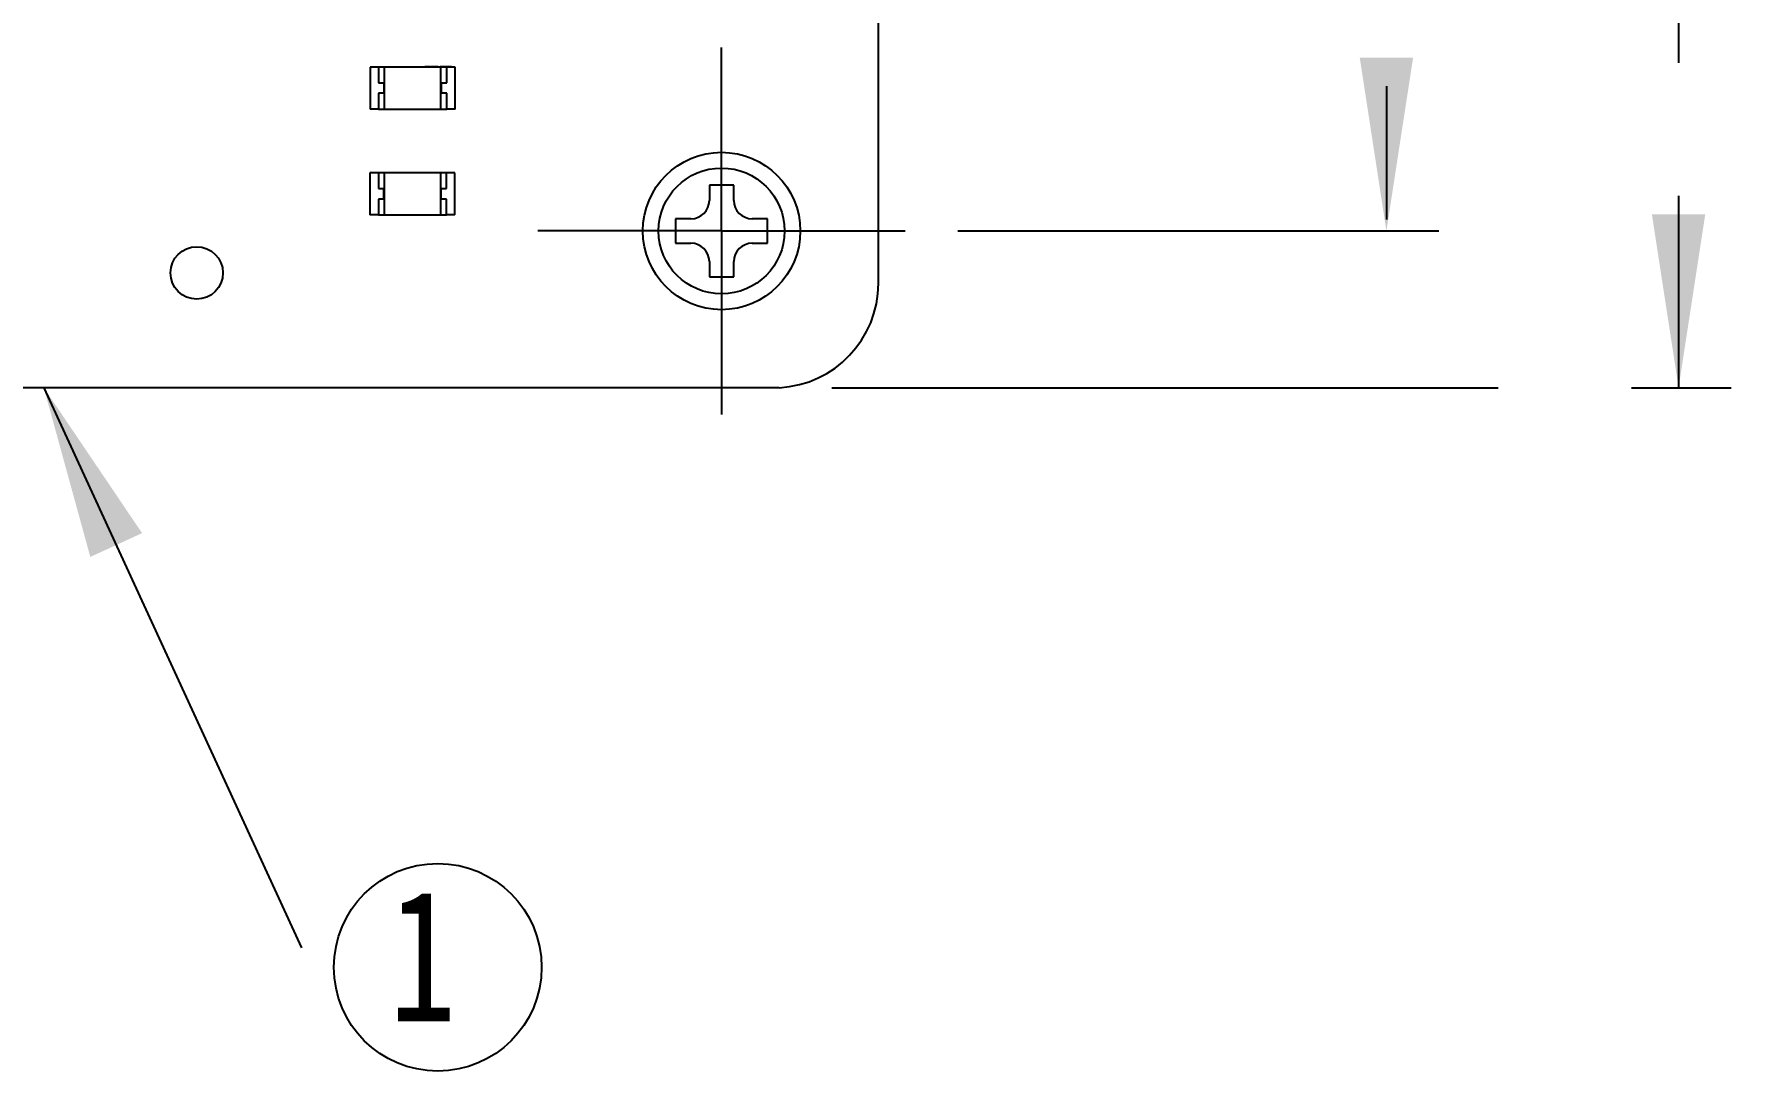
# Model space of a CAD drawing. Header units: millimetres. Extents: x 5 to 415, y 5 to 292.
# Drawn here: x 165.13 to 197.46, y 197.97 to 217.74 of the extents above; entities that cross this region are included whole.
import ezdxf

# ---------------------------------------------------------------- set-up
doc = ezdxf.new("R2010")
doc.units = ezdxf.units.MM
doc.linetypes.add('CENTERX2', pattern=[20.32, 12.7, -2.54, 2.54, -2.54])
doc.layers.add('CENTER_LINE', color=7, linetype='CENTERX2')
doc.styles.add('SLDTEXTSTYLE0', font='TXT', dxfattribs={"width": 0.75})
doc.dimstyles.new('SLDDIMSTYLE2', dxfattribs={"dimtxt": 1.75, "dimasz": 3.302, "dimexe": 0, "dimexo": 0.0625, "dimgap": 0.4375, "dimtad": 1, "dimdec": 1, "dimrnd": 1e-09, "dimzin": 4, "dimdsep": 46, "dimtxsty": 'SLDTEXTSTYLE0', "dimsah": 1, "dimcen": 0.09, "dimadec": 0, "dimazin": 1, "dimtfac": 1, "dimtdec": 1, "dimtmove": 0, "dimatfit": 0, "dimfxl": 1, "dimfrac": 2, "dimtolj": 1, "dimtzin": 12, "dimarcsym": 0})
doc.dimstyles.new('SLDDIMSTYLE3', dxfattribs={"dimtxt": 1.75, "dimasz": 3.302, "dimexe": 0, "dimexo": 0.0625, "dimgap": 0.4375, "dimtad": 1, "dimdec": 1, "dimrnd": 1e-09, "dimzin": 4, "dimdsep": 46, "dimtxsty": 'SLDTEXTSTYLE0', "dimsah": 1, "dimcen": 0.09, "dimadec": 0, "dimazin": 1, "dimtfac": 1, "dimtdec": 1, "dimtofl": 0, "dimtmove": 0, "dimatfit": 3, "dimfxl": 1, "dimfrac": 2, "dimtolj": 1, "dimtzin": 12, "dimarcsym": 0})
doc.dimstyles.new('SLDDIMSTYLE5', dxfattribs={"dimtxt": 0.18, "dimasz": 3.302, "dimexe": 0, "dimexo": 0.0625, "dimgap": 0, "dimtad": 0, "dimtih": 1, "dimtoh": 1, "dimdec": 0, "dimrnd": 1e-09, "dimzin": 0, "dimdsep": 46, "dimtxsty": 'Standard', "dimsah": 1, "dimcen": 0.09, "dimadec": 0, "dimazin": 0, "dimtfac": 3.302, "dimtdec": 0, "dimtofl": 0, "dimtmove": 0, "dimatfit": 3, "dimfxl": 1, "dimfrac": 2, "dimtolj": 1, "dimtzin": 0, "dimarcsym": 0})

# ---------------------------------------------------------------- blocks, each defined once
blk = doc.blocks.new('_D_2')
at = {"layer": 'CENTER_LINE'}
for p, q in [((182.729, 231.987), (191.897, 231.987)), ((190.897, 231.987), (190.897, 213.987)), ((182.729, 213.987), (191.897, 213.987))]:
    blk.add_line(p, q, dxfattribs=at)
for points in [[(190.897, 231.987), (190.389, 228.685), (191.405, 228.685)], [(190.897, 213.987), (191.405, 217.289), (190.389, 217.289)]]:
    blk.add_solid(points, dxfattribs=at)
at = {"layer": 'CENTER_LINE', "insert": (188.642, 219.274), "char_height": 1.75, "attachment_point": 1, "rotation": 90, "style": 'SLDTEXTSTYLE0'}
blk.add_mtext('18.0', dxfattribs=at)
blk = doc.blocks.new('_D_3')
at = {"layer": 'CENTER_LINE'}
for p, q in [((180.227, 234.974), (197.464, 234.974)), ((196.464, 234.974), (196.464, 211)), ((180.329, 211), (197.464, 211))]:
    blk.add_line(p, q, dxfattribs=at)
for points in [[(196.464, 234.974), (195.956, 231.672), (196.972, 231.672)], [(196.464, 211), (196.972, 214.302), (195.956, 214.302)]]:
    blk.add_solid(points, dxfattribs=at)
at = {"layer": 'CENTER_LINE', "insert": (194.208, 219.274), "char_height": 1.75, "attachment_point": 1, "rotation": 90.0004, "style": 'SLDTEXTSTYLE0'}
blk.add_mtext('24.0', dxfattribs=at)
blk = doc.blocks.new('SW_NOTE_0_8')
at = {"layer": 'CENTER_LINE', "color": 0}
blk.add_circle((2.594, -0.37), 1.979, dxfattribs=at)
at = {"layer": 'CENTER_LINE', "color": 0, "insert": (1.67, 1.103), "char_height": 2.5, "attachment_point": 1, "style": 'SLDTEXTSTYLE0'}
blk.add_mtext('1', dxfattribs=at)
blk = doc.blocks.new('SW_CENTERMARKSYMBOL_2')
at = {"layer": 'CENTER_LINE', "color": 0}
for p, q in [((0, 2.5), (0, 3.5)), ((0, 0), (0, 2.5)), ((-2.5, 0), (-3.5, 0)), ((0, 0), (-2.5, 0)), ((0, 0), (0, -2.5)), ((0, 0), (2.5, 0)), ((2.5, 0), (3.5, 0)), ((0, -2.5), (0, -3.5))]:
    blk.add_line(p, q, dxfattribs=at)

msp = doc.modelspace()

# ---------------------------------------------------------------- linework, layer by layer
at = {"color": 7, "linetype": 'Continuous', "lineweight": 25}
for p, q in [((181.215, 232.988), (181.215, 212.987)), ((171.531, 217.112), (171.531, 216.312)), ((171.691, 217.112), (171.531, 217.112)), ((171.691, 217.112), (171.691, 216.812)), ((171.801, 217.112), (171.691, 217.112)), ((171.801, 217.112), (171.801, 216.312)), ((172.881, 217.112), (171.801, 217.112)), ((172.577, 217.122), (172.595, 217.122)), ((172.577, 217.112), (172.577, 217.122)), ((172.595, 217.122), (172.595, 217.112)), ((172.595, 217.122), (172.602, 217.122)), ((172.602, 217.112), (172.602, 217.122)), ((172.602, 217.122), (172.613, 217.122)), ((172.62, 217.112), (172.62, 217.122)), ((172.622, 217.112), (172.622, 217.122)), ((172.629, 217.122), (172.635, 217.122)), ((172.629, 217.112), (172.629, 217.122)), ((172.636, 217.122), (172.654, 217.122)), ((172.636, 217.112), (172.636, 217.122)), ((172.654, 217.122), (172.661, 217.122)), ((172.654, 217.122), (172.654, 217.112)), ((172.661, 217.112), (172.661, 217.122)), ((172.661, 217.122), (172.673, 217.122)), ((172.679, 217.112), (172.679, 217.122)), ((172.682, 217.112), (172.682, 217.122)), ((172.689, 217.112), (172.689, 217.122)), ((172.707, 217.112), (172.707, 217.122)), ((172.707, 217.122), (172.72, 217.122)), ((172.72, 217.112), (172.72, 217.122)), ((172.72, 217.122), (172.728, 217.122)), ((172.728, 217.112), (172.728, 217.122)), ((172.728, 217.122), (172.729, 217.122)), ((172.729, 217.122), (172.73, 217.122)), ((172.729, 217.122), (172.729, 217.112)), ((172.73, 217.112), (172.73, 217.122)), ((172.73, 217.122), (172.755, 217.122)), ((172.755, 217.112), (172.755, 217.122)), ((172.755, 217.122), (172.757, 217.122)), ((172.757, 217.112), (172.757, 217.122)), ((172.76, 217.112), (172.76, 217.122)), ((172.76, 217.122), (172.76, 217.112)), ((172.764, 217.112), (172.764, 217.122)), ((172.776, 217.112), (172.776, 217.122)), ((172.793, 217.112), (172.793, 217.122)), ((172.8, 217.112), (172.8, 217.122)), ((172.801, 217.122), (172.801, 217.112)), ((172.802, 217.122), (172.821, 217.122)), ((172.802, 217.122), (172.802, 217.112)), ((172.821, 217.112), (172.821, 217.122)), ((172.821, 217.122), (172.827, 217.122)), ((172.827, 217.112), (172.827, 217.122)), ((172.866, 217.112), (172.866, 217.122)), ((172.881, 216.312), (172.881, 217.112)), ((172.991, 217.112), (172.881, 217.112)), ((172.899, 217.122), (172.899, 217.112)), ((172.917, 217.112), (172.917, 217.122)), ((172.963, 217.112), (172.963, 217.122)), ((172.991, 216.812), (172.991, 217.112)), ((173.151, 217.112), (172.991, 217.112)), ((173.004, 217.112), (173.004, 217.122)), ((173.019, 217.112), (173.019, 217.122)), ((173.026, 217.112), (173.026, 217.122)), ((173.065, 217.112), (173.065, 217.122)), ((173.081, 217.112), (173.081, 217.122)), ((173.151, 216.312), (173.151, 217.112)), ((171.691, 216.812), (171.791, 216.812)), ((171.791, 216.812), (171.791, 216.612)), ((172.891, 216.812), (172.991, 216.812)), ((172.891, 216.612), (172.891, 216.812)), ((171.691, 216.612), (171.691, 216.312)), ((171.791, 216.612), (171.691, 216.612)), ((172.991, 216.612), (172.891, 216.612)), ((172.991, 216.312), (172.991, 216.612)), ((171.691, 216.312), (171.531, 216.312)), ((171.691, 216.312), (171.801, 216.312)), ((171.801, 216.312), (172.881, 216.312)), ((172.881, 216.312), (172.991, 216.312)), ((173.151, 216.312), (172.991, 216.312)), ((171.689, 215.095), (171.529, 215.095)), ((171.529, 215.095), (171.529, 214.295)), ((171.689, 215.095), (171.689, 214.795)), ((171.799, 215.095), (171.689, 215.095)), ((171.799, 215.095), (171.799, 214.295)), ((172.879, 215.095), (171.799, 215.095)), ((172.575, 215.105), (172.594, 215.105)), ((172.575, 215.095), (172.575, 215.105)), ((172.594, 215.105), (172.6, 215.105)), ((172.594, 215.105), (172.594, 215.095)), ((172.6, 215.105), (172.618, 215.105)), ((172.6, 215.095), (172.6, 215.105)), ((172.618, 215.095), (172.618, 215.105)), ((172.621, 215.095), (172.621, 215.105)), ((172.628, 215.095), (172.628, 215.105)), ((172.628, 215.105), (172.634, 215.105)), ((172.635, 215.105), (172.653, 215.105)), ((172.635, 215.095), (172.635, 215.105)), ((172.653, 215.105), (172.653, 215.095)), ((172.653, 215.105), (172.66, 215.105)), ((172.66, 215.095), (172.66, 215.105)), ((172.66, 215.105), (172.678, 215.105)), ((172.678, 215.095), (172.678, 215.105)), ((172.678, 215.105), (172.678, 215.105)), ((172.68, 215.095), (172.68, 215.105)), ((172.687, 215.095), (172.687, 215.105)), ((172.705, 215.095), (172.705, 215.105)), ((172.705, 215.105), (172.719, 215.105)), ((172.719, 215.095), (172.719, 215.105)), ((172.719, 215.105), (172.726, 215.105)), ((172.726, 215.095), (172.726, 215.105)), ((172.726, 215.105), (172.728, 215.105)), ((172.728, 215.105), (172.729, 215.105)), ((172.728, 215.105), (172.728, 215.095)), ((172.729, 215.105), (172.753, 215.105)), ((172.729, 215.095), (172.729, 215.105)), ((172.753, 215.095), (172.753, 215.105)), ((172.754, 215.105), (172.755, 215.105)), ((172.755, 215.095), (172.755, 215.105)), ((172.759, 215.095), (172.759, 215.105)), ((172.759, 215.105), (172.759, 215.095)), ((172.763, 215.095), (172.763, 215.105)), ((172.774, 215.095), (172.774, 215.105)), ((172.792, 215.095), (172.792, 215.105)), ((172.798, 215.095), (172.798, 215.105)), ((172.8, 215.105), (172.819, 215.105)), ((172.8, 215.105), (172.8, 215.095)), ((172.8, 215.105), (172.8, 215.095)), ((172.819, 215.105), (172.825, 215.105)), ((172.819, 215.095), (172.819, 215.105)), ((172.825, 215.095), (172.825, 215.105)), ((172.864, 215.095), (172.864, 215.105)), ((172.879, 214.295), (172.879, 215.095)), ((172.989, 215.095), (172.879, 215.095)), ((172.898, 215.105), (172.898, 215.095)), ((172.916, 215.095), (172.916, 215.105)), ((172.962, 215.095), (172.962, 215.105)), ((172.989, 214.795), (172.989, 215.095)), ((173.149, 215.095), (172.989, 215.095)), ((173.002, 215.095), (173.002, 215.105)), ((173.017, 215.095), (173.017, 215.105)), ((173.025, 215.095), (173.025, 215.105)), ((173.064, 215.095), (173.064, 215.105)), ((173.079, 215.095), (173.079, 215.105)), ((173.149, 214.295), (173.149, 215.095)), ((171.689, 214.795), (171.789, 214.795)), ((171.789, 214.795), (171.789, 214.595)), ((172.889, 214.795), (172.989, 214.795)), ((172.889, 214.595), (172.889, 214.795)), ((178.462, 214.862), (177.996, 214.862)), ((177.996, 214.862), (177.996, 214.57)), ((178.462, 214.57), (178.462, 214.862)), ((171.689, 214.595), (171.689, 214.295)), ((171.789, 214.595), (171.689, 214.595)), ((172.989, 214.595), (172.889, 214.595)), ((172.989, 214.295), (172.989, 214.595)), ((171.689, 214.295), (171.529, 214.295)), ((171.689, 214.295), (171.799, 214.295)), ((171.799, 214.295), (172.879, 214.295)), ((172.879, 214.295), (172.989, 214.295)), ((173.149, 214.295), (172.989, 214.295)), ((177.646, 214.22), (177.354, 214.22)), ((177.354, 214.22), (177.354, 213.753)), ((179.104, 214.22), (178.812, 214.22)), ((179.104, 213.753), (179.104, 214.22)), ((177.354, 213.753), (177.646, 213.753)), ((178.812, 213.753), (179.104, 213.753)), ((177.996, 213.403), (177.996, 213.112)), ((177.996, 213.112), (178.462, 213.112)), ((178.462, 213.112), (178.462, 213.403)), ((179.329, 211), (141.232, 210.999))]:
    msp.add_line(p, q, dxfattribs=at)
for centre, radius in [((178.229, 213.987), 1.5), ((178.229, 213.987), 1.2), ((168.228, 213.187), 0.5)]:
    msp.add_circle(centre, radius, dxfattribs=at)
for centre, radius, start, end in [((177.646, 214.57), 0.35, 270, 0), ((178.812, 214.57), 0.35, 180, 270), ((177.646, 213.403), 0.35, 0, 90), ((178.812, 213.403), 0.35, 90, 180), ((179.226, 212.987), 1.99, 272.9797, 0.0033)]:
    msp.add_arc(centre, radius, start, end, dxfattribs=at)
for points, knots in [([(172.622, 217.122), (172.623, 217.122), (172.623, 217.122), (172.626, 217.122), (172.629, 217.122), (172.629, 217.122)], [0, 0, 0, 0, 0.482247, 0.843898, 1, 1, 1, 1]), ([(172.682, 217.122), (172.682, 217.122), (172.682, 217.122), (172.686, 217.122), (172.688, 217.122), (172.689, 217.122)], [0, 0, 0, 0, 0.482247, 0.843898, 1, 1, 1, 1]), ([(172.689, 217.122), (172.691, 217.122), (172.696, 217.122), (172.702, 217.122), (172.706, 217.122), (172.707, 217.122)], [0, 0, 0, 0, 0.42241, 0.842679, 1, 1, 1, 1]), ([(172.757, 217.122), (172.757, 217.122), (172.759, 217.122), (172.76, 217.122), (172.76, 217.122), (172.76, 217.122)], [0, 0, 0, 0, 0.371795, 0.746684, 1, 1, 1, 1]), ([(172.764, 217.122), (172.765, 217.122), (172.768, 217.122), (172.772, 217.122), (172.774, 217.122), (172.776, 217.122)], [0, 0, 0, 0, 0.315812, 0.655348, 1, 1, 1, 1]), ([(172.768, 217.122), (172.769, 217.122), (172.769, 217.122), (172.771, 217.122), (172.774, 217.122), (172.777, 217.122), (172.78, 217.122), (172.781, 217.122)], [0, 0, 0, 0, 0.332413, 0.489232, 0.646715, 0.835876, 1, 1, 1, 1]), ([(172.776, 217.122), (172.779, 217.122), (172.784, 217.122), (172.789, 217.122), (172.792, 217.122), (172.793, 217.122)], [0, 0, 0, 0, 0.495819, 0.741985, 1, 1, 1, 1]), ([(172.793, 217.122), (172.795, 217.122), (172.798, 217.122), (172.8, 217.122), (172.8, 217.122), (172.8, 217.122)], [0, 0, 0, 0, 0.382091, 0.762308, 1, 1, 1, 1]), ([(172.866, 217.122), (172.866, 217.122), (172.867, 217.122), (172.876, 217.122), (172.886, 217.122), (172.895, 217.122), (172.899, 217.122)], [0, 0, 0, 0, 0.2598169, 0.5193595, 0.7906608, 1, 1, 1, 1]), ([(172.899, 217.122), (172.9, 217.122), (172.903, 217.122), (172.909, 217.122), (172.915, 217.122), (172.917, 217.122)], [0, 0, 0, 0, 0.308143, 0.649588, 1, 1, 1, 1]), ([(172.917, 217.122), (172.923, 217.122), (172.934, 217.122), (172.95, 217.122), (172.96, 217.122), (172.963, 217.122)], [0, 0, 0, 0, 0.403455, 0.807369, 1, 1, 1, 1]), ([(172.963, 217.122), (172.97, 217.122), (172.984, 217.122), (172.997, 217.122), (173.003, 217.122), (173.004, 217.122)], [0, 0, 0, 0, 0.4688387, 0.9375317, 1, 1, 1, 1]), ([(173.004, 217.122), (173.006, 217.122), (173.011, 217.122), (173.015, 217.122), (173.017, 217.122), (173.019, 217.122)], [0, 0, 0, 0, 0.493301, 0.746115, 1, 1, 1, 1]), ([(173.019, 217.122), (173.019, 217.122), (173.021, 217.122), (173.023, 217.122), (173.025, 217.122), (173.026, 217.122)], [0, 0, 0, 0, 0.261766, 0.523548, 1, 1, 1, 1]), ([(173.026, 217.122), (173.032, 217.122), (173.045, 217.122), (173.058, 217.122), (173.064, 217.122), (173.065, 217.122)], [0, 0, 0, 0, 0.426314, 0.852603, 1, 1, 1, 1]), ([(173.065, 217.122), (173.069, 217.122), (173.077, 217.122), (173.081, 217.122), (173.081, 217.122), (173.081, 217.122)], [0, 0, 0, 0, 0.4248891, 0.8496296, 1, 1, 1, 1]), ([(172.621, 215.105), (172.621, 215.105), (172.622, 215.105), (172.625, 215.105), (172.627, 215.105), (172.628, 215.105)], [0, 0, 0, 0, 0.482247, 0.843898, 1, 1, 1, 1]), ([(172.68, 215.105), (172.681, 215.105), (172.681, 215.105), (172.684, 215.105), (172.687, 215.105), (172.687, 215.105)], [0, 0, 0, 0, 0.482247, 0.843898, 1, 1, 1, 1]), ([(172.687, 215.105), (172.69, 215.105), (172.694, 215.105), (172.701, 215.105), (172.704, 215.105), (172.705, 215.105)], [0, 0, 0, 0, 0.42241, 0.842679, 1, 1, 1, 1]), ([(172.755, 215.105), (172.756, 215.105), (172.757, 215.105), (172.759, 215.105), (172.759, 215.105), (172.759, 215.105)], [0, 0, 0, 0, 0.371795, 0.746684, 1, 1, 1, 1]), ([(172.763, 215.105), (172.764, 215.105), (172.766, 215.105), (172.77, 215.105), (172.773, 215.105), (172.774, 215.105)], [0, 0, 0, 0, 0.315812, 0.655348, 1, 1, 1, 1]), ([(172.767, 215.105), (172.767, 215.105), (172.767, 215.105), (172.77, 215.105), (172.772, 215.105), (172.776, 215.105), (172.778, 215.105), (172.779, 215.105)], [0, 0, 0, 0, 0.332413, 0.489232, 0.646715, 0.835876, 1, 1, 1, 1]), ([(172.774, 215.105), (172.777, 215.105), (172.782, 215.105), (172.788, 215.105), (172.79, 215.105), (172.792, 215.105)], [0, 0, 0, 0, 0.495819, 0.741985, 1, 1, 1, 1]), ([(172.792, 215.105), (172.793, 215.105), (172.796, 215.105), (172.798, 215.105), (172.798, 215.105), (172.798, 215.105)], [0, 0, 0, 0, 0.382091, 0.762308, 1, 1, 1, 1]), ([(172.864, 215.105), (172.865, 215.105), (172.866, 215.105), (172.874, 215.105), (172.885, 215.105), (172.894, 215.105), (172.898, 215.105)], [0, 0, 0, 0, 0.2598169, 0.5193595, 0.7906608, 1, 1, 1, 1]), ([(172.898, 215.105), (172.899, 215.105), (172.902, 215.105), (172.908, 215.105), (172.913, 215.105), (172.916, 215.105)], [0, 0, 0, 0, 0.308143, 0.649588, 1, 1, 1, 1]), ([(172.916, 215.105), (172.921, 215.105), (172.932, 215.105), (172.949, 215.105), (172.959, 215.105), (172.962, 215.105)], [0, 0, 0, 0, 0.403455, 0.807369, 1, 1, 1, 1]), ([(172.962, 215.105), (172.968, 215.105), (172.982, 215.105), (172.995, 215.105), (173.001, 215.105), (173.002, 215.105)], [0, 0, 0, 0, 0.4688387, 0.9375317, 1, 1, 1, 1]), ([(173.002, 215.105), (173.005, 215.105), (173.009, 215.105), (173.014, 215.105), (173.016, 215.105), (173.017, 215.105)], [0, 0, 0, 0, 0.493301, 0.746115, 1, 1, 1, 1]), ([(173.017, 215.105), (173.018, 215.105), (173.019, 215.105), (173.022, 215.105), (173.024, 215.105), (173.025, 215.105)], [0, 0, 0, 0, 0.261766, 0.523548, 1, 1, 1, 1]), ([(173.025, 215.105), (173.031, 215.105), (173.043, 215.105), (173.056, 215.105), (173.062, 215.105), (173.064, 215.105)], [0, 0, 0, 0, 0.426314, 0.852603, 1, 1, 1, 1]), ([(173.064, 215.105), (173.067, 215.105), (173.075, 215.105), (173.079, 215.105), (173.079, 215.105), (173.079, 215.105)], [0, 0, 0, 0, 0.4248891, 0.8496296, 1, 1, 1, 1])]:
    msp.add_open_spline(points, degree=3, knots=knots, dxfattribs=at)

# ---------------------------------------------------------------- block references
at = {"layer": 'CENTER_LINE'}
for name, p in [('SW_CENTERMARKSYMBOL_2', (178.229, 213.987)), ('SW_NOTE_0_8', (170.227, 200.32))]:
    msp.add_blockref(name, p, dxfattribs=at)

# ---------------------------------------------------------------- dimensions: what is measured, and where the dimension line sits
for base, p1, p2, angle, dimstyle, picture, middle in [((196.464, 211), (179.227, 234.974), (179.329, 211), 270.0004, 'SLDDIMSTYLE3', '_D_3', (196.464, 221.537)), ((190.897, 213.987), (181.729, 231.987), (181.729, 213.987), 90, 'SLDDIMSTYLE2', '_D_2', (190.897, 221.537))]:
    dim = msp.add_linear_dim(base=base, p1=p1, p2=p2, angle=angle, dimstyle=dimstyle, dxfattribs=at)
    dim.commit()
    dim.dimension.update_dxf_attribs({"geometry": picture, "text_midpoint": middle, "dimtype": 160})

# ---------------------------------------------------------------- leaders
msp.add_leader([(165.314, 211), (170.227, 200.32)], dimstyle='SLDDIMSTYLE5', dxfattribs=at)

doc.saveas('drawing.dxf')
